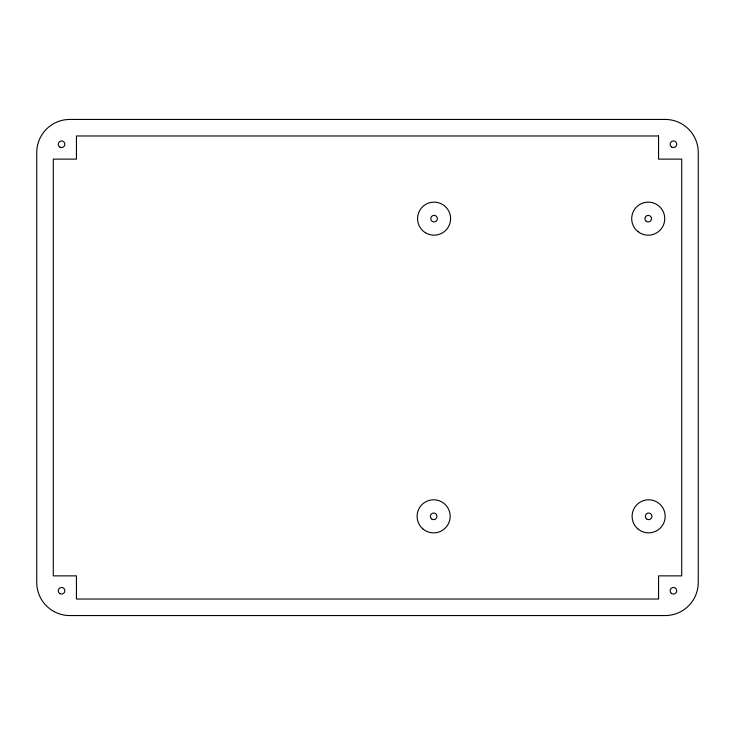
<?xml version="1.0" encoding="UTF-8"?>
<svg xmlns="http://www.w3.org/2000/svg" width="735" height="735" viewBox="0 0 735 735"><rect width="100%" height="100%" fill="white"/><g stroke="black" fill="none" stroke-linecap="round" stroke-linejoin="round"><path stroke-width="1.1" d="M665.175 119.438L69.825 119.438A33.075 33.075 0 0 0 36.75 152.512L36.75 582.487A33.075 33.075 0 0 0 69.825 615.562L665.175 615.562A33.075 33.075 0 0 0 698.25 582.487L698.25 152.512A33.075 33.075 0 0 0 665.175 119.438M658.56 135.975L76.44 135.975L76.44 159.127L53.287 159.127L53.287 575.872L76.44 575.872L76.44 599.025L658.56 599.025L658.56 575.872L681.712 575.872L681.712 159.127L658.56 159.127L658.56 135.975M671.34 593.31A3.308 3.308 0 0 0 676.705 591.298A3.308 3.308 0 0 0 672.286 587.66A3.308 3.308 0 0 0 671.34 593.31M671.496 146.917A3.308 3.308 0 0 0 676.733 144.593A3.308 3.308 0 0 0 672.102 141.221A3.308 3.308 0 0 0 671.496 146.917M59.902 147.11A3.308 3.308 0 0 0 64.864 144.244A3.308 3.308 0 0 0 59.902 141.377A3.308 3.308 0 0 0 59.902 147.11M59.866 593.604A3.308 3.308 0 0 0 64.864 590.793A3.308 3.308 0 0 0 59.939 587.871A3.308 3.308 0 0 0 59.866 593.604M422.937 528.934A16.537 16.537 0 0 0 449.912 519.323A16.537 16.537 0 0 0 428.101 500.755A16.537 16.537 0 0 0 422.937 528.934M637.833 528.851A16.537 16.537 0 0 0 664.881 519.443A16.537 16.537 0 0 0 643.198 500.719A16.537 16.537 0 0 0 637.833 528.851M425.372 232.701A16.528 16.528 0 0 0 450.592 219.186A16.528 16.528 0 0 0 426.272 204.1A16.528 16.528 0 0 0 425.372 232.701M432.345 221.465A3.298 3.298 0 0 0 437.371 218.764A3.298 3.298 0 0 0 432.52 215.759A3.298 3.298 0 0 0 432.345 221.465M638.026 231.672A16.528 16.528 0 0 0 664.587 220.987A16.528 16.528 0 0 0 642.059 203.329A16.528 16.528 0 0 0 638.026 231.672M646.184 221.253A3.298 3.298 0 0 0 651.486 219.131A3.298 3.298 0 0 0 646.993 215.603A3.298 3.298 0 0 0 646.184 221.253M431.509 518.855A3.308 3.308 0 0 0 436.902 516.935A3.308 3.308 0 0 0 432.538 513.223A3.308 3.308 0 0 0 431.509 518.855M646.478 518.837A3.308 3.308 0 0 0 651.89 516.962A3.308 3.308 0 0 0 647.553 513.214A3.308 3.308 0 0 0 646.478 518.837"/></g></svg>
